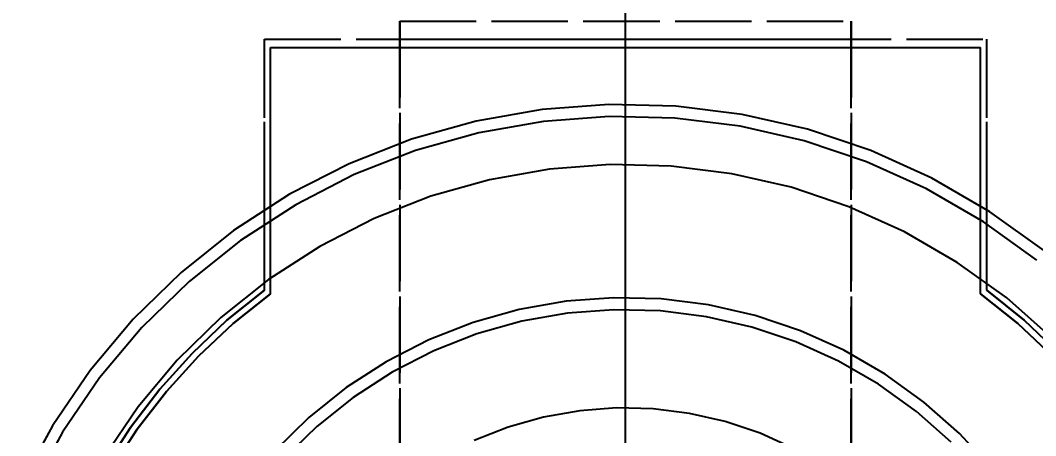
# Model space of a CAD drawing. Header units: millimetres. Extents: x -9 to 221, y -53 to 196.
# Drawn here: x 15.2 to 32.06, y 151.36 to 158.25 of the extents above; entities that cross this region are included whole.
import ezdxf

# ---------------------------------------------------------------- set-up
doc = ezdxf.new("R2010")
doc.units = ezdxf.units.MM
doc.linetypes.add('DASHED', pattern=[1.524, 1.27, -0.254])
for name, color, linetype in [('DIMS', 3, 'CONTINUOUS'), ('HIDDEN', 8, 'DASHED'), ('VISIBLE', 7, 'CONTINUOUS')]:
    doc.layers.add(name, color=color, linetype=linetype)
doc.styles.add('OpenSansCondensed-Light', font='OpenSansCondensed-Light.ttf')
doc.dimstyles.new('EZDXF', dxfattribs={"dimtxt": 0.25, "dimasz": 0.175, "dimexe": 0.375, "dimexo": 0.125, "dimgap": 0.1, "dimtad": 1, "dimlfac": 100, "dimzin": 12, "dimdsep": 46, "dimtxsty": 'OpenSansCondensed-Light', "dimblk": 'ARCHTICK', "dimcen": 2.5, "dimazin": 3, "dimtfac": 0.5, "dimtmove": 2, "dimatfit": 3})

# ---------------------------------------------------------------- blocks, each defined once
blk = doc.blocks.new('_ARCHTICK')
at = {"color": 0, "linetype": 'BYBLOCK', "const_width": 0.15}
blk.add_lwpolyline([(-0.5, -0.5), (0.5, 0.5)], dxfattribs=at)

msp = doc.modelspace()

# ---------------------------------------------------------------- linework, layer by layer
at = {"layer": 'HIDDEN'}
for points in [[(21.5, 157.94), (21.5, 158.24)], [(21.5, 158.24), (21.5, 150.7)], [(21.5, 158.24), (29, 158.24)], [(21.5, 158.24), (29, 158.24)], [(29, 158.24), (29, 150.7)], [(29, 157.94), (29, 158.24)], [(19.25, 155.10987), (19.25, 157.94)], [(19.25, 153.77487), (19.25, 157.94)], [(19.25, 157.94), (31.25, 157.94)], [(19.25, 157.94), (31.25, 157.94)], [(21.5, 150.7), (21.5, 157.94)], [(21.5, 157.94), (29, 157.94)], [(21.5, 157.94), (29, 157.94)], [(29, 150.7), (29, 157.94)], [(31.25, 155.10987), (31.25, 157.94)], [(31.25, 153.77487), (31.25, 157.94)], [(19.35, 153.71202), (19.35, 157.8)], [(19.35, 157.8), (31.15, 157.8)], [(31.15, 153.71202), (31.15, 157.8)], [(32.20815, 154.42524), (31.30482, 155.07469), (30.34131, 155.63097), (29.32721, 156.08855), (28.27258, 156.44289), (27.18791, 156.69045), (26.08399, 156.82879), (24.97177, 156.85653), (23.86232, 156.77339), (22.76667, 156.5802), (21.69569, 156.27887), (20.66004, 155.87241), (19.67, 155.36484), (18.73542, 154.76123), (17.86559, 154.06756), (17.06914, 153.29073), (16.354, 152.43846), (15.72727, 151.51922), (15.19519, 150.54214)], [(32.08345, 154.26887), (31.19631, 154.90668), (30.25007, 155.453), (29.25414, 155.90238), (28.21841, 156.25036), (27.15318, 156.49349), (26.06904, 156.62935), (24.97676, 156.65659), (23.88719, 156.57494), (22.81117, 156.38521), (21.75939, 156.08928), (20.74229, 155.6901), (19.77, 155.19164), (18.85217, 154.59884), (17.99792, 153.9176), (17.21575, 153.15469), (16.51343, 152.3177), (15.89793, 151.41493), (15.37538, 150.45537)], [(32.34409, 152.97321), (31.58466, 153.64341), (30.76227, 154.23466), (29.8851, 154.7411), (28.96186, 155.15768), (28.00174, 155.48026), (27.01427, 155.70565), (26.00926, 155.83159), (24.9967, 155.85684), (23.98667, 155.78115), (22.98919, 155.60527), (22.01418, 155.33094), (21.07132, 154.9609), (20.17, 154.49882), (19.31916, 153.94929), (18.52727, 153.31778), (17.80219, 152.61056), (17.15113, 151.83465), (16.58056, 150.99778)], [(19.25, 153.89912), (19.25, 154.87178)], [(31.25, 153.89912), (31.25, 154.87178)], [(19.25, 153.77487), (18.62808, 153.27323), (18.04794, 152.72381), (17.51322, 152.13008), (17.02732, 151.49578), (16.59329, 150.82493)], [(19.35, 153.71202), (18.73173, 153.21762), (18.15472, 152.67563), (17.62262, 152.08949), (17.1388, 151.4629), (16.70633, 150.79983)], [(32.34528, 152.67563), (31.76827, 153.21762), (31.15, 153.71202)], [(32.45206, 152.72381), (31.87192, 153.27323), (31.25, 153.77487)], [(31.34005, 150.81016), (30.80098, 151.39114), (30.20674, 151.91556), (29.56324, 152.37821), (28.87687, 152.77448), (28.15446, 153.10045), (27.40318, 153.35286), (26.6305, 153.52922), (25.8441, 153.62777), (25.0518, 153.64753), (24.26147, 153.5883), (23.48096, 153.45068), (22.71803, 153.23602), (21.98027, 152.94647), (21.275, 152.5849), (20.60924, 152.15491), (19.9896, 151.66076), (19.42224, 151.10737)], [(31.34005, 150.81016), (30.80098, 151.39114), (30.20674, 151.91556), (29.56324, 152.37821), (28.87687, 152.77448), (28.15446, 153.10045), (27.40318, 153.35286), (26.6305, 153.52922), (25.8441, 153.62777), (25.0518, 153.64753), (24.26147, 153.5883), (23.48096, 153.45068), (22.71803, 153.23602), (21.98027, 152.94647), (21.275, 152.5849), (20.60924, 152.15491), (19.9896, 151.66076), (19.42224, 151.10737)], [(30.66134, 151.24797), (30.08205, 151.75919), (29.45473, 152.2102), (28.78563, 152.59651), (28.08139, 152.91427), (27.34901, 153.16034), (26.59577, 153.33226), (25.82916, 153.42833), (25.05679, 153.44759), (24.28634, 153.38985), (23.52546, 153.25569), (22.78173, 153.04644), (22.06252, 152.76417), (21.375, 152.4117), (20.72599, 151.99252), (20.12193, 151.5108), (19.56885, 150.97134)], [(30.66134, 151.24797), (30.08205, 151.75919), (29.45473, 152.2102), (28.78563, 152.59651), (28.08139, 152.91427), (27.34901, 153.16034), (26.59577, 153.33226), (25.82916, 153.42833), (25.05679, 153.44759), (24.28634, 153.38985), (23.52546, 153.25569), (22.78173, 153.04644), (22.06252, 152.76417), (21.375, 152.4117), (20.72599, 151.99252), (20.12193, 151.5108), (19.56885, 150.97134)], [(28.04201, 151.14602), (27.48589, 151.39695), (26.90754, 151.59126), (26.31273, 151.72702), (25.70735, 151.80289), (25.09742, 151.8181), (24.48902, 151.7725), (23.88817, 151.66656), (23.30086, 151.50132), (22.73292, 151.27842)], [(28.04201, 151.14602), (27.48589, 151.39695), (26.90754, 151.59126), (26.31273, 151.72702), (25.70735, 151.80289), (25.09742, 151.8181), (24.48902, 151.7725), (23.88817, 151.66656), (23.30086, 151.50132), (22.73292, 151.27842)]]:
    msp.add_lwpolyline(points, dxfattribs=at)
at = {"layer": 'VISIBLE'}
for points in [[(19.35, 153.71202), (19.35, 157.8)], [(19.35, 157.8), (31.15, 157.8)], [(31.15, 153.71202), (31.15, 157.8)], [(32.20815, 154.42524), (31.30482, 155.07469), (30.34131, 155.63097), (29.32721, 156.08855), (28.27258, 156.44289), (27.18791, 156.69045), (26.08399, 156.82879), (24.97177, 156.85653), (23.86232, 156.77339), (22.76667, 156.5802), (21.69569, 156.27887), (20.66004, 155.87241), (19.67, 155.36484), (18.73542, 154.76123), (17.86559, 154.06756), (17.06914, 153.29073), (16.354, 152.43846), (15.72727, 151.51922), (15.19519, 150.54214)], [(32.08345, 154.26887), (31.19631, 154.90668), (30.25007, 155.453), (29.25414, 155.90238), (28.21841, 156.25036), (27.15318, 156.49349), (26.06904, 156.62935), (24.97676, 156.65659), (23.88719, 156.57494), (22.81117, 156.38521), (21.75939, 156.08928), (20.74229, 155.6901), (19.77, 155.19164), (18.85217, 154.59884), (17.99792, 153.9176), (17.21575, 153.15469), (16.51343, 152.3177), (15.89793, 151.41493), (15.37538, 150.45537)], [(32.34409, 152.97321), (31.58466, 153.64341), (30.76227, 154.23466), (29.8851, 154.7411), (28.96186, 155.15768), (28.00174, 155.48026), (27.01427, 155.70565), (26.00926, 155.83159), (24.9967, 155.85684), (23.98667, 155.78115), (22.98919, 155.60527), (22.01418, 155.33094), (21.07132, 154.9609), (20.17, 154.49882), (19.31916, 153.94929), (18.52727, 153.31778), (17.80219, 152.61056), (17.15113, 151.83465), (16.58056, 150.99778)], [(19.25, 154.87178), (19.25, 155.10987)], [(31.25, 154.87178), (31.25, 155.10987)], [(19.25, 153.77487), (19.25, 153.89912)], [(31.25, 153.77487), (31.25, 153.89912)], [(16.59329, 150.82493), (17.02732, 151.49578), (17.51322, 152.13008), (18.04794, 152.72381), (18.62808, 153.27323), (19.25, 153.77487)], [(16.70633, 150.79983), (17.1388, 151.4629), (17.62262, 152.08949), (18.15472, 152.67563), (18.73173, 153.21762), (19.35, 153.71202)], [(31.15, 153.71202), (31.76827, 153.21762), (32.34528, 152.67563)], [(31.25, 153.77487), (31.87192, 153.27323), (32.45206, 152.72381)]]:
    msp.add_lwpolyline(points, dxfattribs=at)

# ---------------------------------------------------------------- dimensions: what is measured, and where the dimension line sits
at = {"layer": 'DIMS'}
msp.add_linear_dim(base=(25.25, 174.7), p1=(25.25, 145.7), p2=(39.25, 145.7), dimstyle='EZDXF', override={"dimtxt": 1.6, "dimasz": 1, "dimexe": 0.6, "dimexo": 0.5, "dimdec": 2}, dxfattribs=at).render()

doc.saveas('drawing.dxf')
